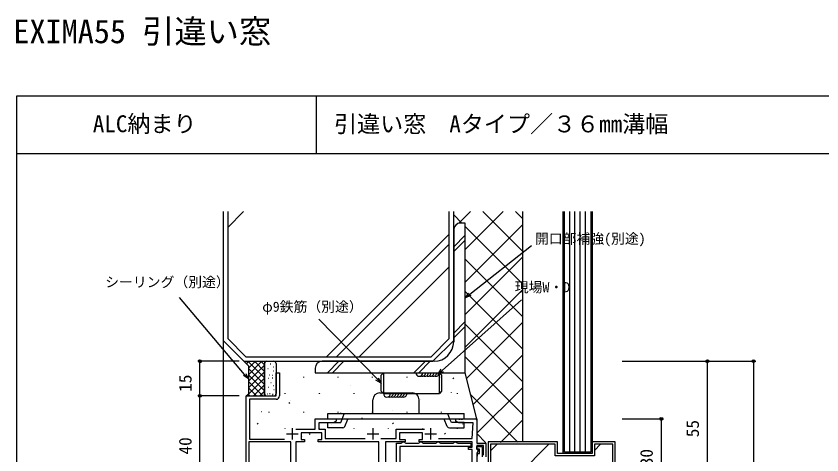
# Model space of a CAD drawing. Units: millimetres, scale not verified. Extents: x -437 to 438, y -344 to 341.
# Drawn here: x -436.9 to -87.6, y 150.7 to 341.1 of the extents above; entities that cross this region are included whole.
import ezdxf
from ezdxf.enums import TextEntityAlignment as Align

# ---------------------------------------------------------------- set-up
doc = ezdxf.new("R2010")
doc.units = ezdxf.units.MM
doc.header["$LTSCALE"] = 2
for name, color, linetype in [('0-1_USER1', 3, 'Continuous'), ('0-2_YKK_11', 7, 'Continuous'), ('0-3_YKK_12', 2, 'Continuous'), ('0-4_YKK_13', 4, 'Continuous'), ('0-5_YKK_D', 6, 'Continuous'), ('0-6_YKK_ZWAK', 7, 'Continuous'), ('0-7_YSS_K', 3, 'Continuous')]:
    doc.layers.add(name, color=color, linetype=linetype)
doc.styles.add('ＭＳ ゴシック', font='')
doc.styles.get('ＭＳ ゴシック').set_extended_font_data('MS Gothic')

msp = doc.modelspace()

# ---------------------------------------------------------------- linework, layer by layer
at = {"layer": '0-2_YKK_11'}
for p, q in [((-317.214, 162.3), (-317.214, 157.3)), ((-282.214, 162.3), (-282.214, 157.3)), ((-257.214, 162.3), (-257.214, 157.3)), ((-319.714, 159.8), (-314.714, 159.8)), ((-284.714, 159.8), (-279.714, 159.8)), ((-259.714, 159.8), (-254.714, 159.8))]:
    msp.add_line(p, q, dxfattribs=at)
for points in [[(-337.214, 137.1), (-337.214, 176.3), (-324.214, 176.3), (-324.214, 186.3), (-322.714, 186.3), (-322.714, 176.3)], [(-324.214, 174.8), (-335.714, 174.8), (-335.714, 157.5), (-320.613, 157.5)], [(-315.664, 161.9), (-307.214, 161.9), (-307.214, 166.3), (-298.214, 166.3), (-298.214, 165.3), (-299.426, 164.6), (-305.614, 164.6), (-305.614, 161.8), (-302.914, 161.8), (-302.914, 157.8), (-285.596, 157.8)], [(-253.832, 157.8), (-239.214, 157.8), (-238.814, 164.6), (-245.002, 164.6), (-246.214, 165.3), (-246.214, 166.3), (-245.172, 166.3), (-244.989, 166.18), (-244.439, 166.18), (-244.256, 166.3), (-244.172, 166.3), (-243.989, 166.18), (-243.439, 166.18), (-243.256, 166.3), (-237.214, 166.3), (-237.214, 155.8), (-233.214, 155.8), (-233.214, 149.8)], [(-278.832, 157.8), (-272.214, 157.8), (-272.214, 161.8), (-259.819, 161.8)], [(-311.914, 157.3), (-311.914, 156.3), (-315.614, 156.3), (-315.614, 137.4)], [(-279.614, 145.9), (-279.614, 156.3), (-305.914, 156.3), (-305.914, 157.3), (-304.414, 157.3), (-304.414, 160.3), (-313.414, 160.3), (-313.414, 157.3), (-311.914, 157.3)], [(-239.214, 153), (-240.714, 153), (-240.714, 154), (-239.214, 154), (-239.214, 156.3), (-262.214, 156.3), (-262.214, 157.3), (-260.714, 157.3), (-260.714, 160.3), (-270.714, 160.3), (-270.714, 157.3), (-268.214, 157.3), (-268.214, 156.3), (-276.814, 156.3), (-276.814, 141.8)], [(-317.814, 137.4), (-317.814, 156.3), (-336.014, 156.3), (-336.014, 137.949), (-335.905, 137.717)], [(-272.014, 146.646), (-272.014, 155.8), (-269.956, 155.8), (-269.678, 155.988), (-269.214, 156.3), (-268.714, 156.3), (-268.251, 155.988), (-267.972, 155.8), (-262.456, 155.8), (-262.178, 155.988), (-261.714, 156.3), (-261.214, 156.3), (-260.751, 155.988), (-260.472, 155.8), (-254.956, 155.8), (-254.678, 155.988), (-254.214, 156.3), (-253.714, 156.3), (-253.251, 155.988), (-252.972, 155.8), (-247.456, 155.8), (-247.178, 155.988), (-246.714, 156.3), (-246.214, 156.3), (-245.751, 155.988)], [(-239.714, 154.3), (-270.514, 154.3), (-270.514, 147)], [(-245.751, 155.988), (-245.472, 155.8), (-239.714, 155.8), (-239.714, 154.3)], [(-234.214, 150.562), (-234.214, 154.8), (-237.214, 154.8), (-237.214, 153.2), (-236.914, 152.9), (-236.654, 152.45), (-237.214, 151.48), (-237.214, 138.3)], [(-236.914, 150.1), (-236.914, 151.3), (-236.014, 151.3), (-236.014, 153.2), (-237.214, 153.2), (-237.214, 154.4), (-234.814, 154.4), (-234.814, 149.8)], [(-239.214, 145.9), (-239.214, 153)]]:
    msp.add_lwpolyline(points, dxfattribs=at)
msp.add_arc((-324.214, 176.3), 1.5, 270.00001, 359.99999, dxfattribs=at)
at = {"layer": '0-3_YKK_12'}
for p in [(-337.214, 176), (-336.914, 176.3)]:
    msp.add_line(p, (-337.214, 176.3), dxfattribs=at)
at = {"layer": '0-4_YKK_13'}
for p, q in [((-279.214, 177.6), (-265.214, 177.6)), ((-282.214, 168.602), (-282.214, 174.6)), ((-262.214, 168.6), (-262.214, 174.6)), ((-301.714, 168.601), (-242.714, 168.596)), ((-301.714, 166.301), (-301.714, 168.601)), ((-295.607, 166.227), (-294.678, 168.527)), ((-242.714, 166.298), (-242.714, 168.596)), ((-301.714, 166.301), (-242.714, 166.3)), ((-301.714, 164.728), (-296.213, 164.727)), ((-301.714, 162.428), (-301.714, 164.727)), ((-296.213, 164.727), (-295.607, 166.227)), ((-294.409, 163.053), (-293.127, 166.227)), ((-250.018, 163.05), (-251.301, 166.225)), ((-242.714, 164.724), (-248.214, 164.725)), ((-242.715, 162.425), (-242.714, 164.725)), ((-295.336, 162.427), (-301.714, 162.427)), ((-249.091, 162.425), (-242.715, 162.424))]:
    msp.add_line(p, q, dxfattribs=at)
msp.add_lwpolyline([(-248.214, 164.725), (-248.82, 166.225), (-249.749, 168.525)], dxfattribs=at)
for centre, radius, start, end in [((-279.214, 174.6), 3, 89.99878, 179.99845), ((-265.214, 174.6), 3, 359.99873, 89.99878), ((-295.337, 163.427), 1, 270, 337.99665), ((-249.091, 163.425), 1, 201.99783, 270)]:
    msp.add_arc(centre, radius, start, end, dxfattribs=at)
at = {"layer": '0-5_YKK_D'}
for p, q in [((-340.214, 191.3), (-358.214, 191.3)), ((-357.214, 176.3), (-357.214, 191.3)), ((-174.214, 191.3), (-116.214, 191.3)), ((-174.214, 191.3), (-136.214, 191.3)), ((-137.214, 136.3), (-137.214, 191.3)), ((-117.214, 191.3), (-117.214, -248.7)), ((-340.214, 176.3), (-358.214, 176.3)), ((-340.214, 176.3), (-358.214, 176.3)), ((-357.214, 136.3), (-357.214, 176.3)), ((-174.214, 166.3), (-156.214, 166.3)), ((-157.214, 166.3), (-157.214, 136.3))]:
    msp.add_line(p, q, dxfattribs=at)
for points in [[(-242.214, 218.8), (-240.215, 220.384), (-213.513, 241.545)], [(-239.791, 219.848), (-242.214, 218.8), (-240.64, 220.919)], [(-336.214, 183.624), (-337.863, 185.569), (-366.149, 218.948)], [(-254.145, 185.613), (-252.238, 187.306), (-217.743, 217.935)], [(-278.664, 181.8), (-280.442, 183.628), (-305.668, 209.574)], [(-337.341, 186.011), (-336.214, 183.624), (-338.384, 185.128)], [(-251.785, 186.795), (-254.145, 185.613), (-252.692, 187.817)], [(-279.952, 184.105), (-278.664, 181.8), (-280.931, 183.152)]]:
    msp.add_lwpolyline(points, dxfattribs=at)
for centre in [(-357.214, 191.3), (-137.214, 191.3), (-117.214, 191.3), (-357.214, 176.3), (-357.214, 176.3), (-157.214, 166.3)]:
    msp.add_circle(centre, 0.637, dxfattribs=at)
at = {"layer": '0-6_YKK_ZWAK'}
for p, q in [((-436.8, 306.3), (-436.8, -343.7)), ((438.2, 306.3), (-436.8, 306.3)), ((-306.8, 306.3), (-306.8, 281.3)), ((438.2, 281.3), (-436.8, 281.3))]:
    msp.add_line(p, q, dxfattribs=at)
at = {"layer": '0-7_YSS_K'}
for p, q in [((-345.214, 249.404), (-338.318, 256.3)), ((-244.942, 251.258), (-239.9, 256.3)), ((-242.214, 239.844), (-225.758, 256.3)), ((-217.214, 238.948), (-234.566, 256.3)), ((-217.214, 253.09), (-220.424, 256.3)), ((-217.214, 156.3), (-217.214, 256.3)), ((-196.914, 151.8), (-196.914, 256.3)), ((-194.614, 151.8), (-194.614, 256.3)), ((-192.314, 151.8), (-192.314, 256.3)), ((-190.014, 151.8), (-190.014, 256.3)), ((-243.685, 251.277), (-247.214, 254.806)), ((-247.214, 248.3), (-247.214, 199.8)), ((-242.214, 225.702), (-217.214, 250.702)), ((-217.214, 224.806), (-242.214, 249.806)), ((-302.323, 193.3), (-249.214, 246.409)), ((-242.214, 246.036), (-247.214, 241.036)), ((-298.08, 193.3), (-249.214, 242.166)), ((-242.214, 243.913), (-247.214, 238.913)), ((-242.214, 211.56), (-217.214, 236.56)), ((-217.214, 210.664), (-242.214, 235.664)), ((-288.181, 193.3), (-249.214, 232.267)), ((-242.214, 197.417), (-217.214, 222.417)), ((-217.214, 196.522), (-242.214, 221.522)), ((-242.214, 208.56), (-247.214, 203.56)), ((-242.214, 206.437), (-247.214, 201.437)), ((-217.214, 182.38), (-242.214, 207.38)), ((-241.609, 183.88), (-217.214, 208.275)), ((-347.214, 200.3), (-347.214, -12.201)), ((-217.214, 168.238), (-242.214, 193.238)), ((-238.781, 172.567), (-217.214, 194.133)), ((-338.214, 191.3), (-336.214, 189.3)), ((-337.113, 190.199), (-336.013, 191.3)), ((-329.214, 184.071), (-336.443, 191.3)), ((-336.214, 188.27), (-333.184, 191.3)), ((-336.214, 185.442), (-330.356, 191.3)), ((-336.214, 182.613), (-329.214, 189.613)), ((-336.214, 189.3), (-336.214, 177.124)), ((-329.214, 186.899), (-333.615, 191.3)), ((-329.214, 189.728), (-330.786, 191.3)), ((-329.243, 191.3), (-329.214, 191.271)), ((-329.243, 191.3), (-329.214, 191.271)), ((-329.214, 191.3), (-329.214, 177.3)), ((-329.214, 176.3), (-329.214, 190.3)), ((-328.214, 191.3), (-325.214, 191.3)), ((-326.726, 190.23), (-326.526, 190.23)), ((-325.538, 188.968), (-325.338, 188.968)), ((-324.214, 190.3), (-324.214, 177.3)), ((-255.714, 191.3), (-304.214, 191.3)), ((-296.95, 191.3), (-301.95, 186.3)), ((-294.827, 191.3), (-299.827, 186.3)), ((-259.474, 191.3), (-264.474, 186.3)), ((-257.351, 191.3), (-262.351, 186.3)), ((-329.214, 181.243), (-336.214, 188.243)), ((-336.214, 179.785), (-329.214, 186.785)), ((-329.214, 178.414), (-336.214, 185.414)), ((-327.839, 188.226), (-327.639, 188.226)), ((-327.245, 185.48), (-327.045, 185.48)), ((-325.91, 185.258), (-325.71, 185.258)), ((-325.39, 187.187), (-325.19, 187.187)), ((-277.664, 186.3), (-253.432, 186.3)), ((-336.871, 176.3), (-329.214, 183.957)), ((-329.928, 176.3), (-336.214, 182.586)), ((-327.644, 183.962), (-327.444, 183.962)), ((-326.531, 182.033), (-326.331, 182.033)), ((-325.863, 184.111), (-325.663, 184.111)), ((-312.393, 184.525), (-312.393, 184.275)), ((-297.443, 184.525), (-297.443, 184.275)), ((-282.493, 184.525), (-282.493, 184.275)), ((-267.543, 184.525), (-267.543, 184.275)), ((-252.593, 184.525), (-252.593, 184.275)), ((-247.508, 184.169), (-247.232, 183.752)), ((-332.757, 176.3), (-336.214, 179.757)), ((-334.042, 176.3), (-329.214, 181.128)), ((-331.214, 176.3), (-329.214, 178.3)), ((-327.644, 180.029), (-327.444, 180.029)), ((-325.343, 180.771), (-325.143, 180.771)), ((-325.195, 178.99), (-324.995, 178.99)), ((-291.936, 180.688), (-291.92, 180.641)), ((-237.161, 160.044), (-217.214, 179.991)), ((-336.214, 177.124), (-337.214, 176.124)), ((-335.585, 176.3), (-336.312, 177.027)), ((-328.214, 176.3), (-325.214, 176.3)), ((-328.136, 177.215), (-327.936, 177.215)), ((-327.05, 177.283), (-326.85, 177.283)), ((-325.91, 176.547), (-325.71, 176.547)), ((-325.714, 177.06), (-325.514, 177.06)), ((-320.468, 177.4), (-320.468, 177.15)), ((-305.518, 177.4), (-305.518, 177.15)), ((-304.997, 177.458), (-304.98, 177.411)), ((-290.568, 177.4), (-290.568, 177.15)), ((-277.664, 177.3), (-253.433, 177.3)), ((-275.618, 177.4), (-275.618, 177.15)), ((-261.458, 174.847), (-261.442, 174.8)), ((-260.668, 177.4), (-260.668, 177.15)), ((-248.314, 177.841), (-248.297, 177.794)), ((-245.718, 177.4), (-245.718, 177.15)), ((-219.374, 156.255), (-239.812, 176.694)), ((-318.751, 173.422), (-318.475, 173.005)), ((-318.142, 174.463), (-318.125, 174.416)), ((-330.618, 169.584), (-330.602, 169.537)), ((-327.343, 169.325), (-327.343, 169.075)), ((-312.393, 169.325), (-312.393, 169.075)), ((-297.443, 169.325), (-297.443, 169.075)), ((-296.235, 169), (-295.959, 168.583)), ((-282.493, 169.325), (-282.493, 169.075)), ((-273.935, 169.967), (-273.918, 169.92)), ((-267.543, 169.325), (-267.543, 169.075)), ((-252.593, 169.325), (-252.593, 169.075)), ((-332.367, 164.398), (-332.091, 163.981)), ((-286.996, 166.737), (-286.979, 166.69)), ((-273.719, 164.578), (-273.443, 164.161)), ((-237.214, 166.3), (-237.214, 166)), ((-226.965, 156.098), (-217.214, 165.849)), ((-320.468, 162.2), (-320.468, 161.95)), ((-305.518, 162.2), (-305.518, 161.95)), ((-300.14, 163.742), (-300.124, 163.695)), ((-290.568, 162.2), (-290.568, 161.95)), ((-275.618, 162.2), (-275.618, 161.95)), ((-260.668, 162.2), (-260.668, 161.95)), ((-245.718, 162.2), (-245.718, 161.95)), ((-243.457, 164.126), (-243.44, 164.079)), ((-312.617, 158.863), (-312.6, 158.816)), ((-309.851, 159.976), (-309.575, 159.559)), ((-255.934, 159.246), (-255.917, 159.199)), ((-251.203, 160.156), (-250.927, 159.739)), ((-233.229, 155.969), (-237.16, 159.899)), ((-231.214, 152.506), (-228.42, 155.3)), ((-220.97, 140.3), (-205.97, 155.3)), ((-186.214, 152.605), (-183.519, 155.3))]:
    msp.add_line(p, q, dxfattribs=at)
for points in [[(-347.214, 256.3), (-347.214, 200.3), (-338.214, 191.3), (-256.214, 191.3), (-247.214, 200.3), (-247.214, 256.3)], [(-345.214, 256.3), (-345.214, 201.128), (-337.386, 193.3), (-257.042, 193.3), (-249.214, 201.128), (-249.214, 256.3)], [(-187.214, 256.3), (-187.214, 151.3), (-199.714, 151.3), (-199.714, 256.3)], [(-187.714, 256.3), (-187.714, 151.8), (-199.214, 151.8), (-199.214, 256.3)], [(-307.214, 188.3), (-307.214, 186.3), (-242.214, 186.3), (-242.214, 251.3), (-244.214, 251.3)], [(-237.214, 165.8), (-237.214, 166.3), (-242.214, 186.3)]]:
    msp.add_lwpolyline(points, dxfattribs=at)
for points in [[(-277.664, 186.3), (-277.664, 177.3), (-278.664, 178.3), (-278.664, 185.3)], [(-253.433, 177.3), (-253.432, 186.3), (-252.433, 185.3), (-252.433, 178.3)], [(-232.214, 156.3), (-232.214, 139.3), (-217.214, 139.3), (-217.214, 136.3), (-177.214, 136.3), (-177.214, 156.3), (-187.214, 156.3), (-187.214, 151.3), (-202.214, 151.3), (-202.214, 156.3)], [(-231.214, 155.3), (-231.214, 140.3), (-216.214, 140.3), (-216.214, 137.3), (-178.214, 137.3), (-178.214, 155.3), (-186.214, 155.3), (-186.214, 150.3), (-203.214, 150.3), (-203.214, 155.3)]]:
    msp.add_lwpolyline(points, close=True, dxfattribs=at)
for centre, radius, start, end in [((-244.214, 248.3), 3, 90, 180), ((-255.714, 199.8), 8.5, 270, 0), ((-328.214, 190.3), 1, 90, 180), ((-325.214, 190.3), 1, 0, 90), ((-304.214, 188.3), 3, 90, 180), ((-262.132, 186.3), 1.5, 180, 0), ((-260.932, 186.3), 1.5, 246.42182, 0), ((-259.732, 186.3), 1.5, 246.42182, 0), ((-258.532, 186.3), 1.5, 246.42182, 0), ((-257.332, 186.3), 1.5, 246.42182, 0), ((-256.132, 186.3), 1.5, 246.42182, 360), ((-254.932, 186.3), 1.5, 246.42182, 360), ((-328.214, 177.3), 1, 180, 270), ((-325.214, 177.3), 1, 270, 0), ((-276.164, 177.3), 1.5, 180, 0), ((-274.964, 177.3), 1.5, 246.42182, 0), ((-273.764, 177.3), 1.5, 246.42182, 0), ((-272.564, 177.3), 1.5, 246.42182, 0), ((-271.364, 177.3), 1.5, 246.42182, 0), ((-270.164, 177.3), 1.5, 246.42182, 360), ((-268.964, 177.3), 1.5, 246.42182, 360)]:
    msp.add_arc(centre, radius, start, end, dxfattribs=at)

# ---------------------------------------------------------------- texts
at = {"layer": '0-1_USER1', "style": 'ＭＳ ゴシック'}
for s, height, p in [('EXIMA55 引違い窓', 10.26, (-438.149, 326.238)), ('ALC納まり', 7.331, (-403.675, 288.516)), ('引違い窓\u3000Aタイプ／３６mm溝幅', 7.331, (-299.106, 288.431))]:
    msp.add_text(s, height=height, dxfattribs=at).set_placement(p, align=Align.BOTTOM_LEFT)
at = {"layer": '0-5_YKK_D', "style": 'ＭＳ ゴシック'}
for s, p in [('開口部補強(別途)', (-211.977, 240.993)), ('シーリング（別途）', (-398.318, 222.173)), ('現場W・D', (-220.705, 219.936)), ('φ9鉄筋（別途）', (-330.209, 211.474))]:
    msp.add_text(s, height=4.399, dxfattribs=at).set_placement(p, align=Align.BOTTOM_LEFT)
for s, p in [('15', (-359.214, 178.047)), ('55', (-139.214, 158.345)), ('40', (-359.214, 150.845)), ('30', (-159.214, 145.76))]:
    msp.add_text(s, height=5.499, rotation=90, dxfattribs=at).set_placement(p, align=Align.BOTTOM_LEFT)

doc.saveas('drawing.dxf')
